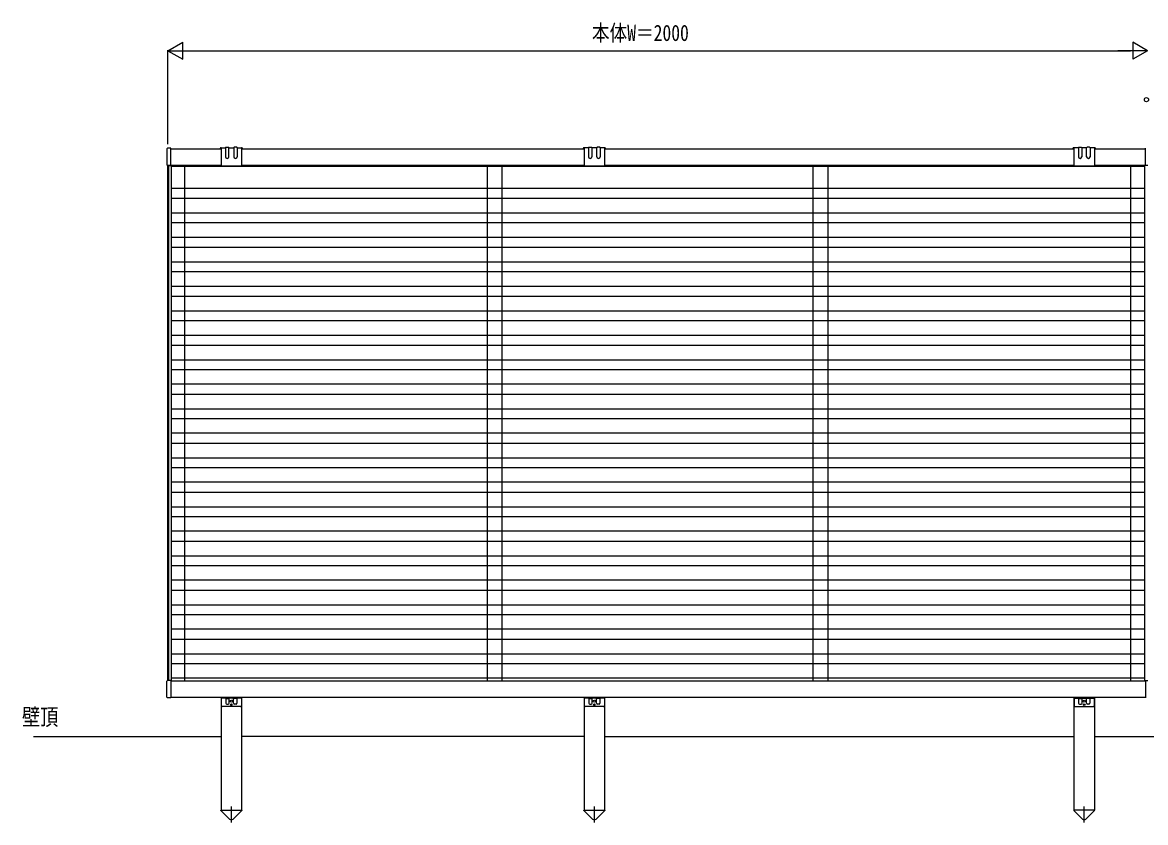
# Model space of a CAD drawing. Units: millimetres, scale not verified. Extents: x -4205 to 4205, y -2970 to 2970.
# Drawn here: x -2302 to -9, y -484 to 1149 of the extents above; entities that cross this region are included whole.
import ezdxf
from ezdxf.enums import TextEntityAlignment as Align

# ---------------------------------------------------------------- set-up
doc = ezdxf.new("R2010")
doc.units = ezdxf.units.MM
doc.header["$LTSCALE"] = 16
for name, color, linetype in [('0-2_USER1', 3, 'Continuous'), ('0-4_YKK_A1', 4, 'Continuous'), ('0-5_YKK_D', 6, 'Continuous')]:
    doc.layers.add(name, color=color, linetype=linetype)
doc.styles.add('ＭＳ ゴシック', font='')
doc.styles.get('ＭＳ ゴシック').set_extended_font_data('MS Gothic')

msp = doc.modelspace()

# ---------------------------------------------------------------- linework, layer by layer
at = {"layer": '0-4_YKK_A1'}
for p, q in [((-1886.48, 894.53), (-1881.48, 894.53)), ((-1864.48, 894.53), (-1869.48, 894.53)), ((-1145.48, 894.53), (-1140.48, 894.53)), ((-1123.48, 894.53), (-1128.48, 894.53)), ((-145.48, 894.53), (-140.48, 894.53)), ((-123.48, 894.53), (-128.48, 894.53)), ((-2006.98, 891.32), (-2006.98, 858.68)), ((-1999.3, 892.73), (-2006.04, 892.32)), ((-1998.98, 891.55), (-1896.48, 891.55)), ((-1898.42, 892.02), (-1896.48, 892.02)), ((-1896.48, 893.53), (-1887.48, 893.53)), ((-1896.48, 892.03), (-1896.48, 856.16)), ((-1887.48, 893.53), (-1887.48, 875.11)), ((-1880.48, 893.53), (-1870.48, 893.53)), ((-1880.48, 875.11), (-1880.48, 893.53)), ((-1870.48, 893.53), (-1870.48, 875.11)), ((-1863.48, 893.53), (-1863.48, 875.11)), ((-1863.48, 893.53), (-1854.48, 893.53)), ((-1854.48, 892.03), (-1854.48, 856.16)), ((-1854.48, 891.95), (-1852.52, 891.94)), ((-1854.48, 891.55), (-1155.48, 891.55)), ((-1155.48, 891.95), (-1157.44, 891.94)), ((-1146.48, 893.53), (-1155.48, 893.53)), ((-1155.48, 892.03), (-1155.48, 856.16)), ((-1146.48, 893.53), (-1146.48, 875.11)), ((-1139.48, 893.53), (-1139.48, 875.11)), ((-1129.48, 893.53), (-1139.48, 893.53)), ((-1129.48, 875.11), (-1129.48, 893.53)), ((-1122.48, 893.53), (-1122.48, 875.11)), ((-1113.48, 893.53), (-1122.48, 893.53)), ((-1113.48, 892.03), (-1113.48, 856.16)), ((-1111.54, 892.02), (-1113.48, 892.02)), ((-1113.48, 891.55), (-155.48, 891.55)), ((-155.48, 891.95), (-157.44, 891.94)), ((-146.48, 893.53), (-155.48, 893.53)), ((-155.48, 892.03), (-155.48, 856.16)), ((-146.48, 893.53), (-146.48, 875.11)), ((-139.48, 893.53), (-139.48, 875.11)), ((-129.48, 893.53), (-139.48, 893.53)), ((-129.48, 875.11), (-129.48, 893.53)), ((-122.48, 893.53), (-122.48, 875.11)), ((-113.48, 893.53), (-122.48, 893.53)), ((-113.48, 892.03), (-113.48, 856.16)), ((-111.54, 892.02), (-113.48, 892.02)), ((-113.48, 891.55), (-9.48, 891.55)), ((-9.48, 891.49), (-9.48, 892.29)), ((-9.48, 858.25), (-9.48, 891.49)), ((-1999.3, 857.27), (-2006.04, 857.68)), ((-2005.68, 857.05), (-1998.48, 857.05)), ((-2005.68, 857.05), (-2005.68, -193.95)), ((-2003.48, 857.05), (-2003.48, -193.95)), ((-2001.48, 857.4), (-2001.48, 857.05)), ((-1896.48, 857.55), (-1998.98, 857.55)), ((-1896.48, 857.55), (-1998.98, 857.55)), ((-11.48, 855.55), (-1998.48, 855.55)), ((-1998.48, 855.55), (-11.48, 855.55)), ((-1970.48, -194.45), (-1970.48, 857.55)), ((-1854.48, 856.16), (-1896.48, 856.16)), ((-1155.48, 857.55), (-1854.48, 857.55)), ((-1155.48, 857.55), (-1854.48, 857.55)), ((-1352.48, -194.45), (-1352.48, 857.55)), ((-1322.48, -194.45), (-1322.48, 857.55)), ((-1155.48, 856.16), (-1113.48, 856.16)), ((-155.48, 857.55), (-1113.48, 857.55)), ((-155.48, 857.55), (-1113.48, 857.55)), ((-687.48, -194.45), (-687.48, 857.55)), ((-657.48, -194.45), (-657.48, 857.55)), ((-155.48, 856.16), (-113.48, 856.16)), ((-9.48, 857.55), (-113.48, 857.55)), ((-9.48, 857.55), (-113.48, 857.55)), ((-39.48, -194.45), (-39.48, 857.55)), ((-4.28, 857.05), (-11.48, 857.05)), ((-9.48, 857.45), (-9.48, 858.25)), ((-11.48, 810.55), (-1998.48, 810.55)), ((-11.48, 810.55), (-1998.48, 810.55)), ((-1998.48, 790.55), (-11.48, 790.55)), ((-1998.48, 760.55), (-11.48, 760.55)), ((-1998.48, 740.55), (-11.48, 740.55)), ((-11.48, 710.55), (-1998.48, 710.55)), ((-1998.48, 690.55), (-11.48, 690.55)), ((-1998.48, 660.55), (-11.48, 660.55)), ((-1998.48, 640.55), (-11.48, 640.55)), ((-11.48, 610.55), (-1998.48, 610.55)), ((-1998.48, 590.55), (-11.48, 590.55)), ((-1998.48, 560.55), (-11.48, 560.55)), ((-1998.48, 540.55), (-11.48, 540.55)), ((-11.48, 510.55), (-1998.48, 510.55)), ((-1998.48, 490.55), (-11.48, 490.55)), ((-1998.48, 460.55), (-11.48, 460.55)), ((-1998.48, 440.55), (-11.48, 440.55)), ((-11.48, 410.55), (-1998.48, 410.55)), ((-1998.48, 390.55), (-11.48, 390.55)), ((-1998.48, 360.55), (-11.48, 360.55)), ((-1998.48, 340.55), (-11.48, 340.55)), ((-11.48, 310.55), (-1998.48, 310.55)), ((-1998.48, 290.55), (-11.48, 290.55)), ((-1998.48, 260.55), (-11.48, 260.55)), ((-1998.48, 240.55), (-11.48, 240.55)), ((-11.48, 210.55), (-1998.48, 210.55)), ((-1998.48, 190.55), (-11.48, 190.55)), ((-1998.48, 160.55), (-11.48, 160.55)), ((-1998.48, 140.55), (-11.48, 140.55)), ((-11.48, 110.55), (-1998.48, 110.55)), ((-1998.48, 90.55), (-11.48, 90.55)), ((-1998.48, 60.55), (-11.48, 60.55)), ((-1998.48, 40.55), (-11.48, 40.55)), ((-11.48, 10.55), (-1998.48, 10.55)), ((-1998.48, -9.45), (-11.48, -9.45)), ((-1998.48, -39.45), (-11.48, -39.45)), ((-1998.48, -59.45), (-11.48, -59.45)), ((-11.48, -89.45), (-1998.48, -89.45)), ((-1998.48, -109.45), (-11.48, -109.45)), ((-1998.48, -139.45), (-11.48, -139.45)), ((-1998.48, -159.45), (-11.48, -159.45)), ((-2006.98, -228.22), (-2006.98, -195.58)), ((-1999.3, -194.17), (-2006.04, -194.58)), ((-2001.98, -194.33), (-2001.98, -193.95)), ((-1998.98, -194.45), (-9.48, -194.45)), ((-11.48, -189.45), (-1998.48, -189.45)), ((-9.48, -194.35), (-9.48, -195.15)), ((-9.48, -195.15), (-9.48, -228.38)), ((-1999.3, -229.63), (-2006.04, -229.21)), ((-9.48, -228.45), (-1998.98, -228.45)), ((-1896.48, -228.45), (-1896.48, -458.45)), ((-1895.98, -228.45), (-1895.98, -245.42)), ((-1886.98, -228.42), (-1886.98, -240.42)), ((-1879.98, -240.42), (-1879.98, -228.42)), ((-1870.98, -240.42), (-1870.98, -228.42)), ((-1863.98, -228.42), (-1863.98, -240.42)), ((-1854.98, -228.45), (-1854.98, -245.42)), ((-1854.48, -228.45), (-1854.48, -458.45)), ((-1155.48, -228.45), (-1155.48, -458.45)), ((-1154.98, -228.45), (-1154.98, -234.46)), ((-1145.98, -228.42), (-1145.98, -240.42)), ((-1138.98, -240.42), (-1138.98, -228.42)), ((-1129.98, -240.42), (-1129.98, -228.42)), ((-1122.98, -228.42), (-1122.98, -240.42)), ((-1113.98, -228.45), (-1113.98, -234.46)), ((-1113.48, -228.45), (-1113.48, -458.45)), ((-155.48, -228.45), (-155.48, -458.45)), ((-154.98, -228.45), (-154.98, -245.42)), ((-145.98, -228.42), (-145.98, -240.42)), ((-138.98, -240.42), (-138.98, -228.42)), ((-129.98, -240.42), (-129.98, -228.42)), ((-122.98, -228.42), (-122.98, -240.42)), ((-113.98, -228.45), (-113.98, -245.42)), ((-113.48, -228.45), (-113.48, -458.45)), ((-9.48, -228.38), (-9.48, -229.18)), ((-1886.98, -229.92), (-1895.98, -229.92)), ((-1856.98, -247.42), (-1893.98, -247.42)), ((-1885.98, -230.92), (-1880.98, -230.92)), ((-1884.98, -242.42), (-1881.98, -242.42)), ((-1870.98, -229.92), (-1879.98, -229.92)), ((-1864.98, -230.92), (-1869.98, -230.92)), ((-1865.98, -242.42), (-1868.98, -242.42)), ((-1854.98, -229.92), (-1863.98, -229.92)), ((-1145.98, -229.92), (-1154.98, -229.92)), ((-1154.98, -235.38), (-1154.98, -245.42)), ((-1115.98, -247.42), (-1152.98, -247.42)), ((-1144.98, -230.92), (-1139.98, -230.92)), ((-1143.98, -242.42), (-1140.98, -242.42)), ((-1129.98, -229.92), (-1138.98, -229.92)), ((-1123.98, -230.92), (-1128.98, -230.92)), ((-1124.98, -242.42), (-1127.98, -242.42)), ((-1113.98, -229.92), (-1122.98, -229.92)), ((-1113.98, -235.38), (-1113.98, -245.42)), ((-154.98, -229.92), (-145.98, -229.92)), ((-152.98, -247.42), (-115.98, -247.42)), ((-144.98, -230.92), (-139.98, -230.92)), ((-143.98, -242.42), (-140.98, -242.42)), ((-138.98, -229.92), (-129.98, -229.92)), ((-123.98, -230.92), (-128.98, -230.92)), ((-124.98, -242.42), (-127.98, -242.42)), ((-122.98, -229.92), (-113.98, -229.92)), ((-2279.5, -308.45), (-1896.48, -308.45)), ((-1155.48, -308.45), (-1854.48, -308.45)), ((-1113.48, -308.45), (-155.48, -308.45)), ((-113.48, -308.45), (844.52, -308.45)), ((-1896.68, -458.45), (-1854.28, -458.45)), ((-1896.68, -459.45), (-1896.68, -458.45)), ((-1875.48, -483.96), (-1875.48, -451.49)), ((-1854.28, -458.45), (-1854.28, -459.45)), ((-1155.68, -459.45), (-1155.68, -458.45)), ((-1155.68, -458.45), (-1113.28, -458.45)), ((-1134.48, -483.96), (-1134.48, -451.49)), ((-1113.28, -458.45), (-1113.28, -459.45)), ((-155.68, -458.45), (-155.68, -459.45)), ((-113.28, -458.45), (-155.68, -458.45)), ((-134.48, -483.96), (-134.48, -451.49)), ((-113.28, -459.45), (-113.28, -458.45)), ((-1896.68, -459.45), (-1879, -477)), ((-1854.28, -459.45), (-1871.96, -477)), ((-1155.68, -459.45), (-1138, -477)), ((-1113.28, -459.45), (-1130.96, -477)), ((-155.68, -459.45), (-138, -477)), ((-113.28, -459.45), (-130.96, -477))]:
    msp.add_line(p, q, dxfattribs=at)
for points in [[(-1998.98, 857.57), (-1998.98, 858.25), (-1998.98, 891.75), (-1998.98, 892.43)], [(-1998.48, 857.05), (-1998.48, -193.95), (-2005.68, -193.95)], [(-11.48, 857.05), (-11.48, -193.95), (-4.28, -193.95)], [(-1998.98, -194.46), (-1998.98, -195.15), (-1998.98, -228.65), (-1998.98, -229.33)]]:
    msp.add_lwpolyline(points, dxfattribs=at)
for centre, radius in [((-1875.48, -236.42), 2.1), ((-1875.48, -243.42), 1.65), ((-1134.48, -236.42), 2.1), ((-1134.48, -243.42), 1.65), ((-134.48, -236.42), 2.1), ((-134.48, -243.42), 1.65)]:
    msp.add_circle(centre, radius, dxfattribs=at)
for centre, radius, start, end in [((-1886.48, 893.53), 1, 90, 180), ((-1881.48, 893.53), 1, 0, 90), ((-1869.48, 893.53), 1, 90, 180), ((-1864.48, 893.53), 1, 0, 90), ((-1145.48, 893.53), 1, 90, 180), ((-1140.48, 893.53), 1, 0, 90), ((-1128.48, 893.53), 1, 90, 180), ((-1123.48, 893.53), 1, 0, 90), ((-145.48, 893.53), 1, 90, 180), ((-140.48, 893.53), 1, 0, 90), ((-128.48, 893.53), 1, 90, 180), ((-123.48, 893.53), 1, 0, 90), ((-2005.98, 891.32), 1, 93.5, 180), ((-1999.28, 892.43), 0.3, 0, 93.5), ((-1896.48, 891.53), 2, 90, 165.81731), ((-1883.98, 875.11), 3.5, 180.00009, 359.99984), ((-1866.98, 875.11), 3.5, 180.00016, 359.99991), ((-1854.48, 891.53), 2, 11.91722, 90), ((-1155.48, 891.53), 2, 90, 168.08278), ((-1142.98, 875.11), 3.5, 180.00009, 359.99984), ((-1125.98, 875.11), 3.5, 180.00016, 359.99991), ((-1113.48, 891.53), 2, 14.18269, 90), ((-155.48, 891.53), 2, 90, 168.08278), ((-142.98, 875.11), 3.5, 180.00009, 359.99984), ((-125.98, 875.11), 3.5, 180.00016, 359.99991), ((-113.48, 891.53), 2, 14.18269, 90), ((-9.28, 892.29), 0.2, 93.5, 180), ((-2005.98, 858.68), 1, 180, 266.5), ((-1999.28, 857.57), 0.3, 266.5, 0), ((-9.28, 857.45), 0.202, 179.93968, 269.38321), ((-2005.98, -195.58), 1, 93.5, 180), ((-1999.28, -194.46), 0.3, 0, 93.5), ((-9.28, -194.35), 0.202, 90.61679, 180.06032), ((-2005.98, -228.22), 1, 180, 266.5), ((-9.28, -229.18), 0.2, 180, 266.5), ((-1999.28, -229.33), 0.3, 266.5, 0), ((-1893.98, -245.42), 2, 180, 270), ((-1885.98, -229.92), 1, 180, 270), ((-1884.98, -240.42), 2, 180, 270), ((-1881.98, -240.42), 2, 270, 0), ((-1880.98, -229.92), 1, 270, 0), ((-1869.98, -229.92), 1, 180, 270), ((-1868.98, -240.42), 2, 180, 270), ((-1865.98, -240.42), 2, 270, 0), ((-1864.98, -229.92), 1, 270, 0), ((-1856.98, -245.42), 2, 270, 0), ((-1152.98, -245.42), 2, 180, 270), ((-1144.98, -229.92), 1, 180, 270), ((-1143.98, -240.42), 2, 180, 270), ((-1140.98, -240.42), 2, 270, 0), ((-1139.98, -229.92), 1, 270, 0), ((-1128.98, -229.92), 1, 180, 270), ((-1127.98, -240.42), 2, 180, 270), ((-1124.98, -240.42), 2, 270, 0), ((-1123.98, -229.92), 1, 270, 0), ((-1115.98, -245.42), 2, 270, 0), ((-152.98, -245.42), 2, 180, 270), ((-144.98, -229.92), 1, 180, 270), ((-143.98, -240.42), 2, 180, 270), ((-140.98, -240.42), 2, 270, 0), ((-139.98, -229.92), 1, 270, 0), ((-128.98, -229.92), 1, 180, 270), ((-127.98, -240.42), 2, 180, 270), ((-124.98, -240.42), 2, 270, 0), ((-123.98, -229.92), 1, 270, 0), ((-115.98, -245.42), 2, 270, 0), ((-1875.48, -473.45), 5, 225.20979, 314.79021), ((-1134.48, -473.45), 5, 225.20979, 314.79021), ((-134.48, -473.45), 5, 225.20979, 314.79021)]:
    msp.add_arc(centre, radius, start, end, dxfattribs=at)
at = {"layer": '0-5_YKK_D'}
for p, q in [((-2004.98, 1091.55), (-1974.67, 1109.05)), ((-1974.67, 1074.05), (-1974.67, 1109.05)), ((-4.98, 1091.55), (-35.29, 1109.05)), ((-35.29, 1109.05), (-35.29, 1074.05)), ((-2004.98, 900.69), (-2004.98, 1092.55)), ((-2004.98, 1091.55), (-1974.67, 1074.05)), ((-2004.98, 1091.55), (-1944.36, 1091.55)), ((-1969.98, 1091.55), (-39.98, 1091.55)), ((-4.98, 1091.55), (-65.6, 1091.55)), ((-4.98, 1091.55), (-35.29, 1074.05))]:
    msp.add_line(p, q, dxfattribs=at)
msp.add_circle((-7.48, 991.55), 4.25, dxfattribs=at)

# ---------------------------------------------------------------- texts
at = {"layer": '0-2_USER1', "style": 'ＭＳ ゴシック', "width": 0.8}
msp.add_text('壁頂', height=33.99, dxfattribs=at).set_placement((-2302.93, -295.61), align=Align.BOTTOM_LEFT)
at = {"layer": '0-5_YKK_D', "style": 'ＭＳ ゴシック', "width": 0.8}
msp.add_text('本体W＝2000', height=32.99, dxfattribs=at).set_placement((-1139.38, 1101.55), align=Align.BOTTOM_LEFT)

doc.saveas('drawing.dxf')
